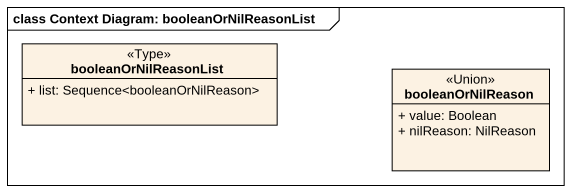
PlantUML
@startuml
mainframe class Context Diagram: booleanOrNilReasonList
hide circle
hide empty members
skinparam classAttributeIconSize 0
class booleanOrNilReasonList <<Type>> {
  + list: Sequence<booleanOrNilReason>
}
class booleanOrNilReason <<Union>> {
  + value: Boolean
  + nilReason: NilReason
}
@enduml
